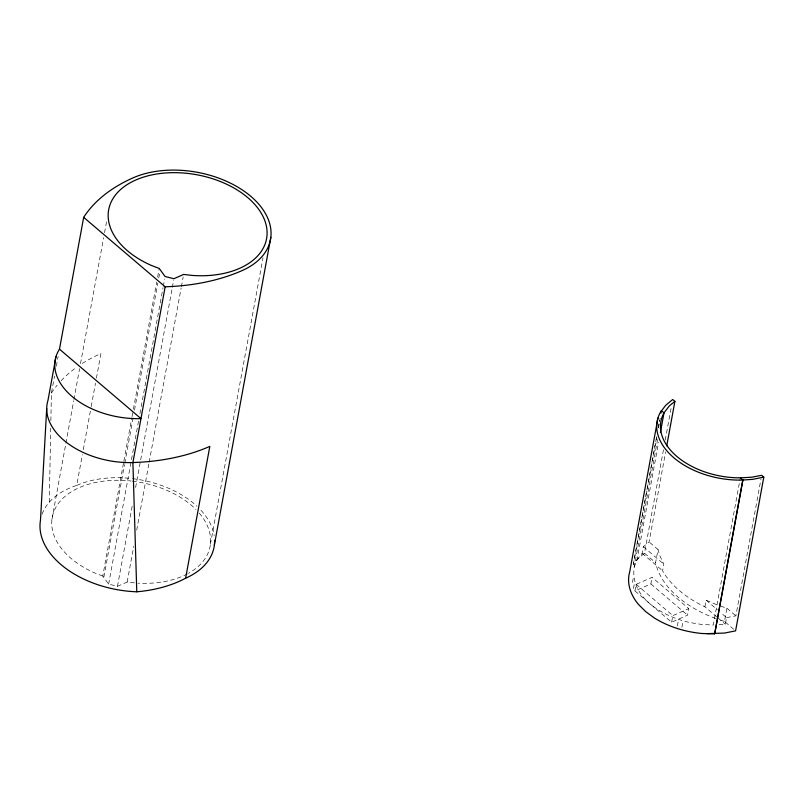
<?xml version="1.0" encoding="UTF-8"?>
<svg xmlns="http://www.w3.org/2000/svg" width="804" height="804" viewBox="0 0 804 804"><rect width="100%" height="100%" fill="white"/><g stroke="black" fill="none" stroke-linecap="round" stroke-linejoin="round"><path stroke-width="0.6" stroke-dasharray="4.02 3.01" d="M42.079 514.208A87.556 54.863 10.4 0 1 49.285 502.148L50.732 428.2M50.873 420.683L51.416 393.106L54.551 376.021M657.632 439.426L634.215 567.001C629.572 598.086 664.034 616.98 689.943 622.547L701.621 624.447L713.299 625.06L740.092 479.073M56.34 366.252L58.129 356.494M51.938 519.314L73.707 400.724M73.928 399.487L79.596 368.604M80.5 363.659L103.626 237.662M104.54 232.718L106.58 221.602M49.285 502.148A85.515 53.587 10.4 0 1 76.722 485.405L82.38 454.602M83.284 449.677L90.973 407.789M91.194 406.553L95.495 383.146M96.4 378.222L100.922 353.579A178.006 111.535 10.4 0 0 80.621 364.524M134.449 582.87L127.173 582.036L117.474 586.307L108.64 584.106L102.771 576.036L123.635 462.39M123.856 461.154L131.796 417.919M132.027 416.683L133.152 410.502M133.384 409.266L156.74 282.033M157.644 277.089L159.232 268.446M103.887 576.991L124.519 464.571M124.751 463.335L133.595 415.155M134.499 410.221L157.855 282.978M158.76 278.033L159.895 271.863M108.64 584.106L138.79 419.799M139.926 413.628L163.051 287.621M163.282 286.385L164.639 278.978M117.474 586.307L132.66 503.545M135.605 487.485L172.116 288.596M172.337 287.36L173.704 279.943M127.173 582.036L133.745 546.207M136.7 530.148L148.941 463.436M149.172 462.21L181.131 288.023M181.362 286.787L183.181 276.908M210.417 544.298L263.019 257.702M656.446 437.688L633.301 564.509L637.522 558.981L644.476 553.222L663.662 448.692M658.255 427.839L659.612 420.462M633.301 564.509L656.778 436.612M658.355 428.009L659.26 423.085M659.481 421.859L660.164 418.17M632.467 582.448L633.673 575.865M634.215 567.001L636.989 560.036L658.607 442.26M633.462 588.578L634.678 581.985M634.939 590.94L636.145 584.347L652.074 577.332L688.767 608.608L687.561 615.191L671.631 622.216L634.939 590.94L650.868 583.925L652.074 577.332M636.989 560.036L642.135 553.293L643.341 546.7L649.099 541.916L665.622 451.918M665.24 440.079L671.561 405.648M715.691 618.477A98.199 61.526 10.4 0 1 655.592 562.689L658.014 549.514L649.099 541.916M716.987 617.08L704.897 606.779L700.415 604.628A98.199 61.526 10.4 0 1 664.506 574.026L662.596 570.729L663.813 564.137L659.722 555.534L658.014 549.514M671.631 622.216L672.847 615.623L688.767 608.608M677.39 626.004L678.596 619.412M681.923 627.261L683.129 620.668M704.897 606.779L706.103 600.186L718.113 605.301M733.73 629.281L724.474 621.391L726.896 608.206L719.208 605.663M719.007 624.698L725.359 624.216L726.565 617.623L720.987 612.869M726.565 617.623L735.871 615.854L760.986 479.013M102.771 576.036L95.395 573.222A80.259 50.29 10.4 0 1 53.888 511.515A80.259 50.29 10.4 0 1 131.303 481.023M726.896 608.206L735.871 615.854M643.341 546.7L663.813 564.137M706.103 600.186L717.269 609.693M644.476 553.222L655.592 562.689M642.135 553.293L662.596 570.729M717.912 617.874L725.359 624.216M650.868 583.925L687.561 615.191M636.145 584.347L672.847 615.623M724.474 621.391A98.199 61.526 10.4 0 1 716.776 618.869M76.722 485.405A84.269 52.803 10.4 0 1 131.313 478.491M132.529 478.631A84.269 52.803 10.4 0 1 196.99 506.269M200.96 510.249A84.269 52.803 10.4 0 1 214.186 535.605M199.211 513.052A80.259 50.29 10.4 0 1 188.427 573.332M187.392 573.895A80.259 50.29 10.4 0 1 137.966 583.161M132.459 481.164A80.259 50.29 10.4 0 1 195.965 509.525M51.416 393.106A178.006 111.535 10.4 0 1 57.154 385.247M61.114 380.734A178.006 111.535 10.4 0 1 76.099 367.649"/><path stroke-width="1.21" d="M46.702 408.502L40.491 520.168A87.556 54.863 10.4 0 0 136.78 591.794A118.238 74.089 10.4 0 0 185.623 578.207A84.269 52.803 10.4 0 0 214.598 540.298M55.999 356.604L47.938 400.543A71.586 44.863 10.4 0 0 132.901 462.551A178.006 111.535 10.4 0 0 209.824 446.381L185.623 578.207M59.476 349.167L140.961 418.613A71.586 44.863 10.4 0 1 71.938 396.352A71.586 44.863 10.4 0 1 59.476 349.167L83.676 217.341A178.006 111.535 10.4 0 1 133.183 177.805A84.269 52.803 10.4 0 1 250.848 196.357A84.269 52.803 10.4 0 1 242.084 270.606A178.006 111.535 10.4 0 1 165.162 286.787L83.676 217.341M165.162 286.787L132.901 462.551L136.78 591.794M214.377 544.921L270.827 237.321M657.943 418.05L629.713 571.845C626.296 583.342 630.919 595.553 638.436 604.387L645.652 611.593L654.506 618.085C668.848 626.949 685.35 631.914 702.073 633.512L714.676 633.853L742.906 480.058A71.586 44.863 10.4 0 1 673.883 457.798A71.586 44.863 10.4 0 1 661.421 410.613L660.968 413.075M660.406 432.451L664.014 412.824L669.43 405.789L674.898 401.377L672.697 399.498L665.742 405.266L661.511 410.784L664.014 412.824A68.591 42.984 10.4 0 0 740.313 477.847L742.906 480.058M666.747 445.758L674.898 401.377M740.313 477.847L751.73 477.204L761.659 475.315L763.8 477.144L735.59 630.859L724.454 633.07L706.837 633.642M763.8 477.144L752.675 479.345L742.785 480.038L714.676 633.853M183.634 274.435L173.925 278.707L165.091 276.506L159.232 268.446L151.855 265.632A80.259 50.29 10.4 0 1 133.193 181.212A80.259 50.29 10.4 0 1 260.647 212.196A80.259 50.29 10.4 0 1 192.126 275.42L183.634 274.435"/></g></svg>
